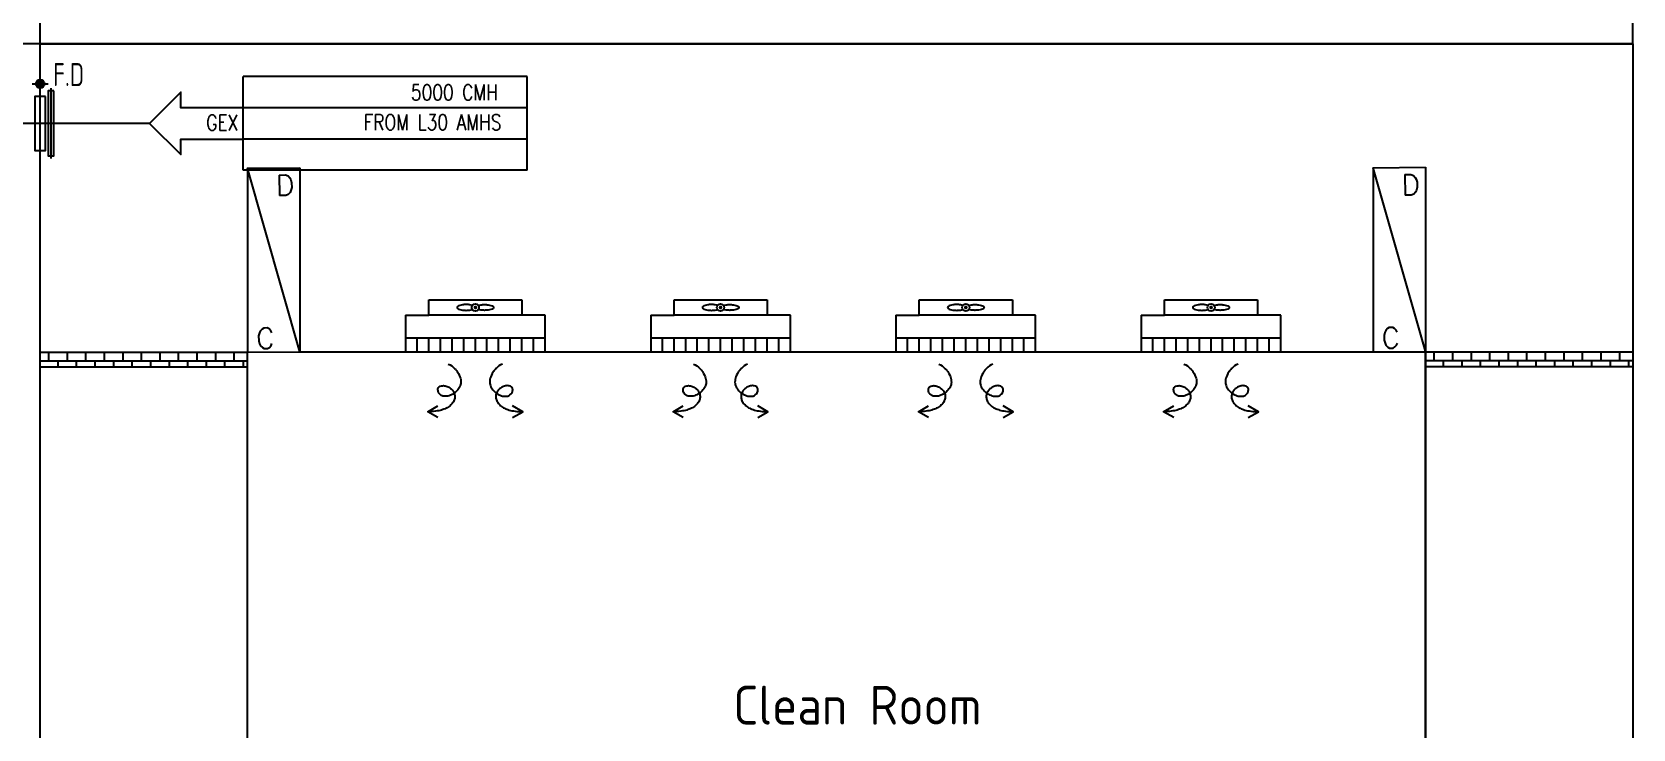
# Model space of a CAD drawing. Header units: millimetres. Extents: x 982 to 6910, y 152 to 8887.
# Drawn here: x 3341 to 6224, y 2520 to 3775 of the extents above; entities that cross this region are included whole.
import ezdxf
from ezdxf.enums import TextEntityAlignment as Align

# ---------------------------------------------------------------- set-up
doc = ezdxf.new("R2010")
doc.units = ezdxf.units.MM
doc.linetypes.add('CENTER', pattern=[2, 1.25, -0.25, 0.25, -0.25])
for name, color, linetype in [('A-DETL-01', 1, 'Continuous'), ('M-CEQPM-MAU', 22, 'Continuous'), ('M-EQPM-TXT', 4, 'Continuous'), ('M-FM-LINE3', 3, 'Continuous'), ('M-HVAC-CMDUCT', 150, 'Continuous'), ('U-EX-TXT', 4, 'Continuous'), ('X-F10A-PID-F0-00-MAMEX-001$0$DRAWING CONNECTOR', 3, 'Continuous'), ('X-F10A-PID-F0-00-MAMEX-001$0$M-_DUCTAME-_E-', 40, 'Continuous')]:
    doc.layers.add(name, color=color, linetype=linetype)
doc.styles.add('AA-TXT', font='isocp.shx', dxfattribs={"bigfont": 'chineset.shx'})
doc.styles.add('STDTEXT', font='simplex.shx', dxfattribs={"bigfont": 'china.shx'})
doc.styles.add('X-F10A-PID-F0-00-MAMEX-001$0$ROMANS', font='romans.shx', dxfattribs={"width": 0.8})

# ---------------------------------------------------------------- blocks, each defined once
blk = doc.blocks.new('X-F10A-PID-F0-00-MAMEX-001$0$Textblock')
for p, q in [((0, 15), (45.5, 15)), ((0, 15), (0, 0)), ((45.5, 15), (45.5, 0)), ((0, 10), (45.5, 10)), ((0, 5), (45.5, 5)), ((0, 0), (45.5, 0))]:
    blk.add_line(p, q)
at = {"style": 'X-F10A-PID-F0-00-MAMEX-001$0$ROMANS', "width": 0.8}
for tag, p in [('X', (2.29, 11.06)), ('LINE2', (2.29, 6.06)), ('LINE3', (2.29, 1.06))]:
    blk.add_attdef(tag, p, '', height=2.5, dxfattribs=at)
blk = doc.blocks.new('X-F10A-PID-F0-00-MAMEX-001$0$PFEILEIN')
at = {"flags": 128}
blk.add_lwpolyline([(15, -2.5), (25, -2.5), (25, -5), (30, 0), (25, 5), (25, 2.5), (15, 2.5)], close=True, dxfattribs=at)
at = {"style": 'X-F10A-PID-F0-00-MAMEX-001$0$ROMANS', "width": 0.8}
blk.add_attdef('MEDIUM', text='', height=2.5, dxfattribs=at).set_placement((15.5, 0), align=Align.MIDDLE_LEFT)

msp = doc.modelspace()

# ---------------------------------------------------------------- hatches: boundary and pattern name
at = {"layer": 'M-CEQPM-MAU'}
h = msp.add_hatch(dxfattribs=at)
h.set_pattern_fill('AR-B88', color=252, scale=0.164336)
h.set_pattern_definition([(360, (-668615.027, -1389476.495), (2e-14, 33.39309756), []), (90, (-668615.027, -1389476.495), (-16.69654878, 33.39309756), [33.39309756, -33.39309756])])
h.paths.add_polyline_path([(3728.9, 3198.3), (3355, 3198.3), (3355, 3171.9), (3728.9, 3171.9)])
h = msp.add_hatch(dxfattribs=at)
h.set_pattern_fill('AR-B88', color=252, scale=0.164336)
h.set_pattern_definition([(360, (-666119.545, -1389475.635), (2e-14, 33.39309756), []), (90, (-666119.545, -1389475.635), (-16.69654878, 33.39309756), [33.39309756, -33.39309756])])
h.paths.add_polyline_path([(6224.4, 3199.2), (5850.5, 3199.2), (5850.5, 3172.8), (6224.4, 3172.8)])
at = {"layer": 'M-FM-LINE3', "linetype": 'Continuous'}
h = msp.add_hatch(color=256, dxfattribs=at)
edge = h.paths.add_edge_path()
edge.add_arc((3355.3, 3681.4), 7.8, 0, 360)

# ---------------------------------------------------------------- linework, layer by layer
at = {"color": 252}
for points in [[(3355, 3198.3), (3728.9, 3198.3)], [(5850.5, 3199.2), (6224.4, 3199.2)], [(5850.5, 3172.8), (6224.4, 3172.8)], [(3355, 3171.9), (3728.9, 3171.9)]]:
    msp.add_lwpolyline(points, dxfattribs=at)
at = {"layer": 'A-DETL-01', "color": 252, "linetype": 'Continuous'}
for p, q in [((3355, 3753.7), (3355, 493.3)), ((3355, 3753.7), (3355, 1334.6)), ((6224.4, 3753.7), (6224.4, 493.3)), ((5850.5, 3199.2), (5850.5, 1675))]:
    msp.add_line(p, q, dxfattribs=at)
at = {"layer": 'A-DETL-01', "color": 252}
msp.add_lwpolyline([(3355, 3753.7), (6224.4, 3753.7), (6224.4, 5713.2), (3355, 5713.2)], close=True, dxfattribs=at)
at = {"layer": 'M-CEQPM-MAU', "color": 252}
for p, q in [((3728.9, 3529.8), (3728.9, 3198.3)), ((5756.1, 3530.6), (5756.1, 3199.2)), ((3728.9, 3198.3), (3823.2, 3199.2))]:
    msp.add_line(p, q, dxfattribs=at)
at = {"layer": 'M-CEQPM-MAU', "color": 252, "ltscale": 0.1}
for p, q in [((4055.4, 3264.9), (4055.4, 3292.9)), ((4055.4, 3292.9), (4223, 3292.9)), ((4223, 3292.9), (4223, 3264.9)), ((4497.1, 3264.9), (4497.1, 3292.9)), ((4497.1, 3292.9), (4664.7, 3292.9)), ((4664.7, 3292.9), (4664.7, 3264.9)), ((4938.8, 3264.9), (4938.8, 3292.9)), ((4938.8, 3292.9), (5106.5, 3292.9)), ((5106.5, 3292.9), (5106.5, 3264.9)), ((5380.5, 3264.9), (5380.5, 3292.9)), ((5380.5, 3292.9), (5548.2, 3292.9)), ((5548.2, 3292.9), (5548.2, 3264.9)), ((4013.5, 3264.9), (4055.4, 3264.9)), ((4013.5, 3264.9), (4013.5, 3199.2)), ((4223, 3264.9), (4055.4, 3264.9)), ((4264.9, 3264.9), (4223, 3264.9)), ((4264.9, 3199.2), (4264.9, 3264.9)), ((4455.2, 3264.9), (4497.1, 3264.9)), ((4455.2, 3264.9), (4455.2, 3199.2)), ((4664.7, 3264.9), (4497.1, 3264.9)), ((4706.6, 3264.9), (4664.7, 3264.9)), ((4706.6, 3199.2), (4706.6, 3264.9)), ((4896.9, 3264.9), (4938.8, 3264.9)), ((4896.9, 3264.9), (4896.9, 3199.2)), ((5106.5, 3264.9), (4938.8, 3264.9)), ((5148.4, 3264.9), (5106.5, 3264.9)), ((5148.4, 3199.2), (5148.4, 3264.9)), ((5338.6, 3264.9), (5380.5, 3264.9)), ((5338.6, 3264.9), (5338.6, 3199.2)), ((5548.2, 3264.9), (5380.5, 3264.9)), ((5590.1, 3264.9), (5548.2, 3264.9)), ((5590.1, 3199.2), (5590.1, 3264.9)), ((4013.5, 3223.9), (4264.9, 3223.9)), ((4034.5, 3199.2), (4034.5, 3223.9)), ((4055.4, 3199.2), (4055.4, 3223.9)), ((4076.4, 3199.2), (4076.4, 3223.9)), ((4097.3, 3199.2), (4097.3, 3223.9)), ((4118.3, 3199.2), (4118.3, 3223.9)), ((4139.2, 3199.2), (4139.2, 3223.9)), ((4160.2, 3199.2), (4160.2, 3223.9)), ((4181.1, 3199.2), (4181.1, 3223.9)), ((4202.1, 3199.2), (4202.1, 3223.9)), ((4223, 3199.2), (4223, 3223.9)), ((4244, 3199.2), (4244, 3223.9)), ((4455.2, 3223.9), (4706.6, 3223.9)), ((4476.2, 3199.2), (4476.2, 3223.9)), ((4497.1, 3199.2), (4497.1, 3223.9)), ((4518.1, 3199.2), (4518.1, 3223.9)), ((4539, 3199.2), (4539, 3223.9)), ((4560, 3199.2), (4560, 3223.9)), ((4580.9, 3199.2), (4580.9, 3223.9)), ((4601.9, 3199.2), (4601.9, 3223.9)), ((4622.8, 3199.2), (4622.8, 3223.9)), ((4643.8, 3199.2), (4643.8, 3223.9)), ((4664.7, 3199.2), (4664.7, 3223.9)), ((4685.7, 3199.2), (4685.7, 3223.9)), ((4896.9, 3223.9), (5148.4, 3223.9)), ((4917.9, 3199.2), (4917.9, 3223.9)), ((4938.8, 3199.2), (4938.8, 3223.9)), ((4959.8, 3199.2), (4959.8, 3223.9)), ((4980.7, 3199.2), (4980.7, 3223.9)), ((5001.7, 3199.2), (5001.7, 3223.9)), ((5022.6, 3199.2), (5022.6, 3223.9)), ((5043.6, 3199.2), (5043.6, 3223.9)), ((5064.5, 3199.2), (5064.5, 3223.9)), ((5085.5, 3199.2), (5085.5, 3223.9)), ((5106.5, 3199.2), (5106.5, 3223.9)), ((5127.4, 3199.2), (5127.4, 3223.9)), ((5338.6, 3223.9), (5590.1, 3223.9)), ((5359.6, 3199.2), (5359.6, 3223.9)), ((5380.5, 3199.2), (5380.5, 3223.9)), ((5401.5, 3199.2), (5401.5, 3223.9)), ((5422.4, 3199.2), (5422.4, 3223.9)), ((5443.4, 3199.2), (5443.4, 3223.9)), ((5464.4, 3199.2), (5464.4, 3223.9)), ((5485.3, 3199.2), (5485.3, 3223.9)), ((5506.3, 3199.2), (5506.3, 3223.9)), ((5527.2, 3199.2), (5527.2, 3223.9)), ((5548.2, 3199.2), (5548.2, 3223.9)), ((5569.1, 3199.2), (5569.1, 3223.9)), ((3728.9, 1674.1), (3728.9, 3198.3)), ((3823.2, 3199.2), (5850.5, 3199.2)), ((4013.5, 3199.2), (4264.9, 3199.2)), ((4455.2, 3199.2), (4706.6, 3199.2)), ((4896.9, 3199.2), (5148.4, 3199.2)), ((5338.6, 3199.2), (5590.1, 3199.2)), ((5850.5, 1675), (5850.5, 3199.2))]:
    msp.add_line(p, q, dxfattribs=at)
at = {"layer": 'M-CEQPM-MAU', "color": 252}
msp.add_lwpolyline([(6224.4, 3753.7), (1383.5, 3753.7)], dxfattribs=at)
for points in [[(3823.2, 3530.6), (3823.2, 3199.2), (3728.9, 3529.8)], [(5850.5, 3531.5), (5850.5, 3200.1), (5756.1, 3530.6)]]:
    msp.add_lwpolyline(points, close=True, dxfattribs=at)
at = {"layer": 'M-CEQPM-MAU', "color": 252, "ltscale": 0.1}
for points in [[(4133.9, 3282.7, 0.03966), (4129.5, 3283.7, 0.032614), (4122.7, 3284.1, 0.032614), (4116, 3283.7, 0.044087), (4111.2, 3282.6, 0.086721), (4107.1, 3280.5, 0.233651), (4106.4, 3278.9, 0.233651), (4107.1, 3277.3, 0.086721), (4111.2, 3275.2, 0.044087), (4116, 3274.2, 0.032614), (4122.7, 3273.7, 0.032614), (4129.5, 3274.2, 0.03966), (4133.9, 3275.1)], [(4144.6, 3282.7, -0.03966), (4149, 3283.7, -0.032614), (4155.7, 3284.1, -0.032614), (4162.4, 3283.7, -0.044087), (4167.3, 3282.6, -0.086721), (4171.3, 3280.5, -0.233651), (4172.1, 3278.9, -0.233651), (4171.3, 3277.3, -0.086721), (4167.3, 3275.2, -0.044087), (4162.4, 3274.2, -0.032614), (4155.7, 3273.7, -0.032614), (4149, 3274.2, -0.03966), (4144.6, 3275.1)], [(4575.6, 3282.7, 0.03966), (4571.2, 3283.7, 0.032614), (4564.5, 3284.1, 0.032614), (4557.7, 3283.7, 0.044087), (4552.9, 3282.6, 0.086721), (4548.8, 3280.5, 0.233651), (4548.1, 3278.9, 0.233651), (4548.8, 3277.3, 0.086721), (4552.9, 3275.2, 0.044087), (4557.7, 3274.2, 0.032614), (4564.5, 3273.7, 0.032614), (4571.2, 3274.2, 0.03966), (4575.6, 3275.1)], [(4586.3, 3282.7, -0.03966), (4590.7, 3283.7, -0.032614), (4597.4, 3284.1, -0.032614), (4604.1, 3283.7, -0.044087), (4609, 3282.6, -0.086721), (4613, 3280.5, -0.233651), (4613.8, 3278.9, -0.233651), (4613, 3277.3, -0.086721), (4609, 3275.2, -0.044087), (4604.1, 3274.2, -0.032614), (4597.4, 3273.7, -0.032614), (4590.7, 3274.2, -0.03966), (4586.3, 3275.1)], [(5017.3, 3282.7, 0.03966), (5012.9, 3283.7, 0.032614), (5006.2, 3284.1, 0.032614), (4999.4, 3283.7, 0.044087), (4994.6, 3282.6, 0.086721), (4990.6, 3280.5, 0.233651), (4989.8, 3278.9, 0.233651), (4990.6, 3277.3, 0.086721), (4994.6, 3275.2, 0.044087), (4999.4, 3274.2, 0.032614), (5006.2, 3273.7, 0.032614), (5012.9, 3274.2, 0.03966), (5017.3, 3275.1)], [(5028, 3282.7, -0.03966), (5032.4, 3283.7, -0.032614), (5039.1, 3284.1, -0.032614), (5045.8, 3283.7, -0.044087), (5050.7, 3282.6, -0.086721), (5054.7, 3280.5, -0.233651), (5055.5, 3278.9, -0.233651), (5054.7, 3277.3, -0.086721), (5050.7, 3275.2, -0.044087), (5045.8, 3274.2, -0.032614), (5039.1, 3273.7, -0.032614), (5032.4, 3274.2, -0.03966), (5028, 3275.1)], [(5459, 3282.7, 0.03966), (5454.6, 3283.7, 0.032614), (5447.9, 3284.1, 0.032614), (5441.2, 3283.7, 0.044087), (5436.3, 3282.6, 0.086721), (5432.3, 3280.5, 0.233651), (5431.5, 3278.9, 0.233651), (5432.3, 3277.3, 0.086721), (5436.3, 3275.2, 0.044087), (5441.2, 3274.2, 0.032614), (5447.9, 3273.7, 0.032614), (5454.6, 3274.2, 0.03966), (5459, 3275.1)], [(5469.7, 3282.7, -0.03966), (5474.1, 3283.7, -0.032614), (5480.8, 3284.1, -0.032614), (5487.5, 3283.7, -0.044087), (5492.4, 3282.6, -0.086721), (5496.4, 3280.5, -0.233651), (5497.2, 3278.9, -0.233651), (5496.4, 3277.3, -0.086721), (5492.4, 3275.2, -0.044087), (5487.5, 3274.2, -0.032614), (5480.8, 3273.7, -0.032614), (5474.1, 3274.2, -0.03966), (5469.7, 3275.1)]]:
    msp.add_lwpolyline(points, format="xyb", dxfattribs=at)
at = {"layer": 'M-CEQPM-MAU', "color": 252, "ltscale": 0.1, "const_width": 3.29}
for points in [[(4140.9, 3278.9, -1), (4137.6, 3278.9, -1)], [(4582.6, 3278.9, -1), (4579.3, 3278.9, -1)], [(5024.3, 3278.9, -1), (5021, 3278.9, -1)], [(5466, 3278.9, -1), (5462.7, 3278.9, -1)]]:
    msp.add_lwpolyline(points, format="xyb", close=True, dxfattribs=at)
at = {"layer": 'M-CEQPM-MAU', "color": 252, "ltscale": 0.1}
for centre in [(4139.2, 3278.9), (4580.9, 3278.9), (5022.6, 3278.9), (5464.4, 3278.9)]:
    msp.add_circle(centre, 6.57, dxfattribs=at)
at = {"layer": 'M-FM-LINE3', "linetype": 'CENTER'}
for p, q in [((3355.3, 3542), (3355.3, 3696)), ((3340.7, 3681.4), (3369.9, 3681.4))]:
    msp.add_line(p, q, dxfattribs=at)
at = {"layer": 'M-FM-LINE3'}
msp.add_line((3374.8, 3673.6), (3374.8, 3546.9), dxfattribs=at)
for points in [[(3379.7, 3668.7), (3369.9, 3668.7), (3369.9, 3551.8), (3379.7, 3551.8)], [(3365, 3659), (3345.5, 3659), (3345.5, 3561.5), (3365, 3561.5)]]:
    msp.add_lwpolyline(points, close=True, dxfattribs=at)
msp.add_circle((3355.3, 3681.4), 7.8, dxfattribs=at)
at = {"layer": 'M-HVAC-CMDUCT', "color": 252, "ltscale": 0.1}
for points in [[(4090.5, 3176.7, -0.140241), (4101.6, 3169.2, -0.038232), (4105.6, 3165), (4106.7, 3163.4), (4108.6, 3160.1), (4110.3, 3157.1), (4111.4, 3154.2), (4112.2, 3151.6), (4112.8, 3149), (4113.1, 3146.7), (4113.1, 3144.4), (4113, 3142.2), (4112.6, 3140.1), (4112, 3138.1), (4111.2, 3136.1), (4110.1, 3134.2), (4108.9, 3132.3), (4107.5, 3130.4), (4105.9, 3128.7), (4104.2, 3127), (4102.4, 3125.4), (4100.4, 3124), (4098.4, 3122.7), (4096.3, 3121.6), (4094.2, 3120.7), (4092.1, 3120), (4089.9, 3119.4), (4087.9, 3119.1), (4085.9, 3118.9), (4084, 3118.9), (4082.2, 3119.1), (4080.6, 3119.4), (4079.2, 3119.9), (4077.9, 3120.6), (4076.7, 3121.3, -0.282011), (4071.8, 3130.9, -0.222152), (4074, 3136.1, -0.123311), (4078.3, 3137.9), (4079.9, 3138), (4081.6, 3138.1), (4083.4, 3138), (4085.1, 3137.7), (4086.8, 3137.3), (4088.4, 3136.7), (4090, 3136), (4091.5, 3135.1), (4093, 3134.2), (4094.4, 3133.2), (4095.6, 3132.1), (4096.8, 3131), (4097.9, 3129.8), (4098.9, 3128.5), (4099.7, 3127.3), (4100.5, 3126), (4101.1, 3124.6), (4101.5, 3123.2), (4101.9, 3121.8), (4102.1, 3120.3), (4102.2, 3118.7), (4102.2, 3117.1), (4102, 3115.5), (4101.6, 3113.9), (4101.2, 3112.3), (4100.5, 3110.7), (4099.7, 3109.1), (4098.8, 3107.6), (4097.7, 3106.1), (4096.5, 3104.7), (4095.1, 3103.3), (4093.6, 3102), (4092, 3100.7), (4090.3, 3099.5), (4088.5, 3098.4), (4086.6, 3097.4), (4084.7, 3096.5), (4082.7, 3095.6), (4080.5, 3094.9), (4078.2, 3094.2), (4075.8, 3093.6), (4073.2, 3093), (4070.4, 3092.6), (4067.4, 3092.2), (4064.1, 3091.8), (4060.7, 3091.5), (4057.3, 3091.3), (4053.8, 3091.1)], [(4187.9, 3176.7, 0.140241), (4176.7, 3169.2, 0.038232), (4172.8, 3165), (4171.7, 3163.4), (4169.7, 3160.1), (4168.1, 3157.1), (4166.9, 3154.2), (4166.1, 3151.6), (4165.6, 3149), (4165.3, 3146.7), (4165.2, 3144.4), (4165.4, 3142.2), (4165.8, 3140.1), (4166.4, 3138.1), (4167.2, 3136.1), (4168.2, 3134.2), (4169.4, 3132.3), (4170.9, 3130.4), (4172.4, 3128.7), (4174.2, 3127), (4176, 3125.4), (4177.9, 3124), (4180, 3122.7), (4182, 3121.6), (4184.2, 3120.7), (4186.3, 3120), (4188.4, 3119.4), (4190.5, 3119.1), (4192.5, 3118.9), (4194.4, 3118.9), (4196.1, 3119.1), (4197.7, 3119.4), (4199.2, 3119.9), (4200.4, 3120.6), (4201.6, 3121.3, 0.282011), (4206.5, 3130.9, 0.222152), (4204.3, 3136.1, 0.123311), (4200, 3137.9), (4198.4, 3138), (4196.7, 3138.1), (4195, 3138), (4193.3, 3137.7), (4191.6, 3137.3), (4189.9, 3136.7), (4188.3, 3136), (4186.8, 3135.1), (4185.4, 3134.2), (4184, 3133.2), (4182.7, 3132.1), (4181.5, 3131), (4180.4, 3129.8), (4179.5, 3128.5), (4178.6, 3127.3), (4177.9, 3126), (4177.3, 3124.6), (4176.8, 3123.2), (4176.4, 3121.8), (4176.2, 3120.3), (4176.1, 3118.7), (4176.2, 3117.1), (4176.4, 3115.5), (4176.7, 3113.9), (4177.2, 3112.3), (4177.8, 3110.7), (4178.6, 3109.1), (4179.5, 3107.6), (4180.6, 3106.1), (4181.9, 3104.7), (4183.2, 3103.3), (4184.7, 3102), (4186.3, 3100.7), (4188, 3099.5), (4189.8, 3098.4), (4191.7, 3097.4), (4193.7, 3096.5), (4195.7, 3095.6), (4197.8, 3094.9), (4200.1, 3094.2), (4202.6, 3093.6), (4205.2, 3093), (4208, 3092.6), (4211, 3092.2), (4214.2, 3091.8), (4217.6, 3091.5), (4221.1, 3091.3), (4224.6, 3091.1)], [(4532.2, 3176.7, -0.140241), (4543.4, 3169.2, -0.038232), (4547.3, 3165), (4548.4, 3163.4), (4550.4, 3160.1), (4552, 3157.1), (4553.1, 3154.2), (4553.9, 3151.6), (4554.5, 3149), (4554.8, 3146.7), (4554.8, 3144.4), (4554.7, 3142.2), (4554.3, 3140.1), (4553.7, 3138.1), (4552.9, 3136.1), (4551.8, 3134.2), (4550.6, 3132.3), (4549.2, 3130.4), (4547.6, 3128.7), (4545.9, 3127), (4544.1, 3125.4), (4542.1, 3124), (4540.1, 3122.7), (4538, 3121.6), (4535.9, 3120.7), (4533.8, 3120), (4531.7, 3119.4), (4529.6, 3119.1), (4527.6, 3118.9), (4525.7, 3118.9), (4523.9, 3119.1), (4522.3, 3119.4), (4520.9, 3119.9), (4519.6, 3120.6), (4518.4, 3121.3, -0.282011), (4513.5, 3130.9, -0.222152), (4515.7, 3136.1, -0.123311), (4520, 3137.9), (4521.6, 3138), (4523.3, 3138.1), (4525.1, 3138), (4526.8, 3137.7), (4528.5, 3137.3), (4530.1, 3136.7), (4531.7, 3136), (4533.3, 3135.1), (4534.7, 3134.2), (4536.1, 3133.2), (4537.4, 3132.1), (4538.5, 3131), (4539.6, 3129.8), (4540.6, 3128.5), (4541.4, 3127.3), (4542.2, 3126), (4542.8, 3124.6), (4543.3, 3123.2), (4543.6, 3121.8), (4543.8, 3120.3), (4543.9, 3118.7), (4543.9, 3117.1), (4543.7, 3115.5), (4543.3, 3113.9), (4542.9, 3112.3), (4542.2, 3110.7), (4541.5, 3109.1), (4540.5, 3107.6), (4539.4, 3106.1), (4538.2, 3104.7), (4536.8, 3103.3), (4535.3, 3102), (4533.7, 3100.7), (4532, 3099.5), (4530.2, 3098.4), (4528.4, 3097.4), (4526.4, 3096.5), (4524.4, 3095.6), (4522.2, 3094.9), (4519.9, 3094.2), (4517.5, 3093.6), (4514.9, 3093), (4512.1, 3092.6), (4509.1, 3092.2), (4505.8, 3091.8), (4502.4, 3091.5), (4499, 3091.3), (4495.5, 3091.1)], [(4629.6, 3176.7, 0.140241), (4618.4, 3169.2, 0.038232), (4614.5, 3165), (4613.4, 3163.4), (4611.4, 3160.1), (4609.8, 3157.1), (4608.7, 3154.2), (4607.9, 3151.6), (4607.3, 3149), (4607, 3146.7), (4606.9, 3144.4), (4607.1, 3142.2), (4607.5, 3140.1), (4608.1, 3138.1), (4608.9, 3136.1), (4609.9, 3134.2), (4611.2, 3132.3), (4612.6, 3130.4), (4614.1, 3128.7), (4615.9, 3127), (4617.7, 3125.4), (4619.7, 3124), (4621.7, 3122.7), (4623.8, 3121.6), (4625.9, 3120.7), (4628, 3120), (4630.1, 3119.4), (4632.2, 3119.1), (4634.2, 3118.9), (4636.1, 3118.9), (4637.8, 3119.1), (4639.5, 3119.4), (4640.9, 3119.9), (4642.1, 3120.6), (4643.3, 3121.3, 0.282011), (4648.2, 3130.9, 0.222152), (4646, 3136.1, 0.123311), (4641.7, 3137.9), (4640.1, 3138), (4638.4, 3138.1), (4636.7, 3138), (4635, 3137.7), (4633.3, 3137.3), (4631.6, 3136.7), (4630.1, 3136), (4628.5, 3135.1), (4627.1, 3134.2), (4625.7, 3133.2), (4624.4, 3132.1), (4623.2, 3131), (4622.2, 3129.8), (4621.2, 3128.5), (4620.3, 3127.3), (4619.6, 3126), (4619, 3124.6), (4618.5, 3123.2), (4618.2, 3121.8), (4617.9, 3120.3), (4617.8, 3118.7), (4617.9, 3117.1), (4618.1, 3115.5), (4618.4, 3113.9), (4618.9, 3112.3), (4619.5, 3110.7), (4620.3, 3109.1), (4621.3, 3107.6), (4622.4, 3106.1), (4623.6, 3104.7), (4625, 3103.3), (4626.4, 3102), (4628, 3100.7), (4629.8, 3099.5), (4631.5, 3098.4), (4633.4, 3097.4), (4635.4, 3096.5), (4637.4, 3095.6), (4639.6, 3094.9), (4641.8, 3094.2), (4644.3, 3093.6), (4646.9, 3093), (4649.7, 3092.6), (4652.7, 3092.2), (4655.9, 3091.8), (4659.3, 3091.5), (4662.8, 3091.3), (4666.3, 3091.1)], [(4973.9, 3176.7, -0.140241), (4985.1, 3169.2, -0.038232), (4989, 3165), (4990.1, 3163.4), (4992.1, 3160.1), (4993.7, 3157.1), (4994.8, 3154.2), (4995.6, 3151.6), (4996.2, 3149), (4996.5, 3146.7), (4996.6, 3144.4), (4996.4, 3142.2), (4996, 3140.1), (4995.4, 3138.1), (4994.6, 3136.1), (4993.6, 3134.2), (4992.3, 3132.3), (4990.9, 3130.4), (4989.3, 3128.7), (4987.6, 3127), (4985.8, 3125.4), (4983.8, 3124), (4981.8, 3122.7), (4979.7, 3121.6), (4977.6, 3120.7), (4975.5, 3120), (4973.4, 3119.4), (4971.3, 3119.1), (4969.3, 3118.9), (4967.4, 3118.9), (4965.6, 3119.1), (4964, 3119.4), (4962.6, 3119.9), (4961.3, 3120.6), (4960.1, 3121.3, -0.282011), (4955.2, 3130.9, -0.222152), (4957.5, 3136.1, -0.123311), (4961.8, 3137.9), (4963.4, 3138), (4965, 3138.1), (4966.8, 3138), (4968.5, 3137.7), (4970.2, 3137.3), (4971.8, 3136.7), (4973.4, 3136), (4975, 3135.1), (4976.4, 3134.2), (4977.8, 3133.2), (4979.1, 3132.1), (4980.3, 3131), (4981.3, 3129.8), (4982.3, 3128.5), (4983.1, 3127.3), (4983.9, 3126), (4984.5, 3124.6), (4985, 3123.2), (4985.3, 3121.8), (4985.6, 3120.3), (4985.6, 3118.7), (4985.6, 3117.1), (4985.4, 3115.5), (4985.1, 3113.9), (4984.6, 3112.3), (4983.9, 3110.7), (4983.2, 3109.1), (4982.2, 3107.6), (4981.1, 3106.1), (4979.9, 3104.7), (4978.5, 3103.3), (4977, 3102), (4975.4, 3100.7), (4973.7, 3099.5), (4971.9, 3098.4), (4970.1, 3097.4), (4968.1, 3096.5), (4966.1, 3095.6), (4963.9, 3094.9), (4961.7, 3094.2), (4959.2, 3093.6), (4956.6, 3093), (4953.8, 3092.6), (4950.8, 3092.2), (4947.5, 3091.8), (4944.1, 3091.5), (4940.7, 3091.3), (4937.2, 3091.1)], [(5071.3, 3176.7, 0.140241), (5060.1, 3169.2, 0.038232), (5056.2, 3165), (5055.1, 3163.4), (5053.1, 3160.1), (5051.5, 3157.1), (5050.4, 3154.2), (5049.6, 3151.6), (5049, 3149), (5048.7, 3146.7), (5048.6, 3144.4), (5048.8, 3142.2), (5049.2, 3140.1), (5049.8, 3138.1), (5050.6, 3136.1), (5051.6, 3134.2), (5052.9, 3132.3), (5054.3, 3130.4), (5055.9, 3128.7), (5057.6, 3127), (5059.4, 3125.4), (5061.4, 3124), (5063.4, 3122.7), (5065.5, 3121.6), (5067.6, 3120.7), (5069.7, 3120), (5071.8, 3119.4), (5073.9, 3119.1), (5075.9, 3118.9), (5077.8, 3118.9), (5079.6, 3119.1), (5081.2, 3119.4), (5082.6, 3119.9), (5083.9, 3120.6), (5085.1, 3121.3, 0.282011), (5090, 3130.9, 0.222152), (5087.7, 3136.1, 0.123311), (5083.4, 3137.9), (5081.8, 3138), (5080.2, 3138.1), (5078.4, 3138), (5076.7, 3137.7), (5075, 3137.3), (5073.4, 3136.7), (5071.8, 3136), (5070.2, 3135.1), (5068.8, 3134.2), (5067.4, 3133.2), (5066.1, 3132.1), (5064.9, 3131), (5063.9, 3129.8), (5062.9, 3128.5), (5062.1, 3127.3), (5061.3, 3126), (5060.7, 3124.6), (5060.2, 3123.2), (5059.9, 3121.8), (5059.6, 3120.3), (5059.6, 3118.7), (5059.6, 3117.1), (5059.8, 3115.5), (5060.1, 3113.9), (5060.6, 3112.3), (5061.3, 3110.7), (5062, 3109.1), (5063, 3107.6), (5064.1, 3106.1), (5065.3, 3104.7), (5066.7, 3103.3), (5068.2, 3102), (5069.8, 3100.7), (5071.5, 3099.5), (5073.3, 3098.4), (5075.1, 3097.4), (5077.1, 3096.5), (5079.1, 3095.6), (5081.3, 3094.9), (5083.5, 3094.2), (5086, 3093.6), (5088.6, 3093), (5091.4, 3092.6), (5094.4, 3092.2), (5097.7, 3091.8), (5101.1, 3091.5), (5104.5, 3091.3), (5108, 3091.1)], [(5415.6, 3176.7, -0.140241), (5426.8, 3169.2, -0.038232), (5430.7, 3165), (5431.8, 3163.4), (5433.8, 3160.1), (5435.4, 3157.1), (5436.5, 3154.2), (5437.3, 3151.6), (5437.9, 3149), (5438.2, 3146.7), (5438.3, 3144.4), (5438.1, 3142.2), (5437.7, 3140.1), (5437.1, 3138.1), (5436.3, 3136.1), (5435.3, 3134.2), (5434, 3132.3), (5432.6, 3130.4), (5431.1, 3128.7), (5429.3, 3127), (5427.5, 3125.4), (5425.5, 3124), (5423.5, 3122.7), (5421.4, 3121.6), (5419.3, 3120.7), (5417.2, 3120), (5415.1, 3119.4), (5413, 3119.1), (5411, 3118.9), (5409.1, 3118.9), (5407.4, 3119.1), (5405.7, 3119.4), (5404.3, 3119.9), (5403.1, 3120.6), (5401.9, 3121.3, -0.282011), (5397, 3130.9, -0.222152), (5399.2, 3136.1, -0.123311), (5403.5, 3137.9), (5405.1, 3138), (5406.8, 3138.1), (5408.5, 3138), (5410.2, 3137.7), (5411.9, 3137.3), (5413.6, 3136.7), (5415.2, 3136), (5416.7, 3135.1), (5418.1, 3134.2), (5419.5, 3133.2), (5420.8, 3132.1), (5422, 3131), (5423, 3129.8), (5424, 3128.5), (5424.9, 3127.3), (5425.6, 3126), (5426.2, 3124.6), (5426.7, 3123.2), (5427, 3121.8), (5427.3, 3120.3), (5427.4, 3118.7), (5427.3, 3117.1), (5427.1, 3115.5), (5426.8, 3113.9), (5426.3, 3112.3), (5425.7, 3110.7), (5424.9, 3109.1), (5423.9, 3107.6), (5422.9, 3106.1), (5421.6, 3104.7), (5420.2, 3103.3), (5418.8, 3102), (5417.2, 3100.7), (5415.4, 3099.5), (5413.7, 3098.4), (5411.8, 3097.4), (5409.8, 3096.5), (5407.8, 3095.6), (5405.6, 3094.9), (5403.4, 3094.2), (5400.9, 3093.6), (5398.3, 3093), (5395.5, 3092.6), (5392.5, 3092.2), (5389.3, 3091.8), (5385.9, 3091.5), (5382.4, 3091.3), (5378.9, 3091.1)], [(5513, 3176.7, 0.140241), (5501.8, 3169.2, 0.038232), (5497.9, 3165), (5496.8, 3163.4), (5494.8, 3160.1), (5493.2, 3157.1), (5492.1, 3154.2), (5491.3, 3151.6), (5490.7, 3149), (5490.4, 3146.7), (5490.4, 3144.4), (5490.5, 3142.2), (5490.9, 3140.1), (5491.5, 3138.1), (5492.3, 3136.1), (5493.4, 3134.2), (5494.6, 3132.3), (5496, 3130.4), (5497.6, 3128.7), (5499.3, 3127), (5501.1, 3125.4), (5503.1, 3124), (5505.1, 3122.7), (5507.2, 3121.6), (5509.3, 3120.7), (5511.4, 3120), (5513.5, 3119.4), (5515.6, 3119.1), (5517.6, 3118.9), (5519.5, 3118.9), (5521.3, 3119.1), (5522.9, 3119.4), (5524.3, 3119.9), (5525.6, 3120.6), (5526.8, 3121.3, 0.282011), (5531.7, 3130.9, 0.222152), (5529.5, 3136.1, 0.123311), (5525.2, 3137.9), (5523.6, 3138), (5521.9, 3138.1), (5520.1, 3138), (5518.4, 3137.7), (5516.7, 3137.3), (5515.1, 3136.7), (5513.5, 3136), (5511.9, 3135.1), (5510.5, 3134.2), (5509.1, 3133.2), (5507.8, 3132.1), (5506.7, 3131), (5505.6, 3129.8), (5504.6, 3128.5), (5503.8, 3127.3), (5503, 3126), (5502.4, 3124.6), (5501.9, 3123.2), (5501.6, 3121.8), (5501.4, 3120.3), (5501.3, 3118.7), (5501.3, 3117.1), (5501.5, 3115.5), (5501.9, 3113.9), (5502.3, 3112.3), (5503, 3110.7), (5503.7, 3109.1), (5504.7, 3107.6), (5505.8, 3106.1), (5507, 3104.7), (5508.4, 3103.3), (5509.9, 3102), (5511.5, 3100.7), (5513.2, 3099.5), (5515, 3098.4), (5516.8, 3097.4), (5518.8, 3096.5), (5520.8, 3095.6), (5523, 3094.9), (5525.3, 3094.2), (5527.7, 3093.6), (5530.3, 3093), (5533.1, 3092.6), (5536.1, 3092.2), (5539.4, 3091.8), (5542.8, 3091.5), (5546.2, 3091.3), (5549.7, 3091.1)]]:
    msp.add_lwpolyline(points, format="xyb", dxfattribs=at)
for points in [[(4071.9, 3080.6), (4053.8, 3091.1), (4071.9, 3101.5)], [(4206.4, 3080.6), (4224.6, 3091.1), (4206.4, 3101.5)], [(4513.7, 3080.6), (4495.5, 3091.1), (4513.7, 3101.5)], [(4648.1, 3080.6), (4666.3, 3091.1), (4648.1, 3101.5)], [(4955.4, 3080.6), (4937.2, 3091.1), (4955.4, 3101.5)], [(5089.8, 3080.6), (5108, 3091.1), (5089.8, 3101.5)], [(5397.1, 3080.6), (5378.9, 3091.1), (5397.1, 3101.5)], [(5531.5, 3080.6), (5549.7, 3091.1), (5531.5, 3101.5)]]:
    msp.add_lwpolyline(points, dxfattribs=at)
at = {"layer": 'X-F10A-PID-F0-00-MAMEX-001$0$M-_DUCTAME-_E-'}
msp.add_lwpolyline([(3552.6, 3610.2), (2929.6, 3610.2)], dxfattribs=at)

# ---------------------------------------------------------------- block references
at = {"layer": 'X-F10A-PID-F0-00-MAMEX-001$0$DRAWING CONNECTOR', "color": 3}
ref = msp.add_blockref('X-F10A-PID-F0-00-MAMEX-001$0$Textblock', (4232.3, 3694.5), dxfattribs=dict(at, xscale=11.23489343212888, yscale=11.23489343212888, zscale=11.23489343212888, rotation=180))
ref.add_attrib('LINE3', '5000 CMH', (4023.1, 3652.1), dxfattribs={"layer": '0', "color": 0, "height": 28.09, "style": 'X-F10A-PID-F0-00-MAMEX-001$0$ROMANS', "width": 0.8})
ref.add_attrib('LINE2', 'FROM L30 AMHS', (3938, 3598.3), dxfattribs={"layer": '0', "color": 0, "height": 28.087, "style": 'X-F10A-PID-F0-00-MAMEX-001$0$ROMANS', "width": 0.8})
ref = msp.add_blockref('X-F10A-PID-F0-00-MAMEX-001$0$PFEILEIN', (3889.6, 3610.2), dxfattribs=dict(at, xscale=11.23489343212888, yscale=11.23489343212888, zscale=11.23489343212888, rotation=180))
ref.add_attrib('MEDIUM', 'GEX', dxfattribs={"layer": '0', "color": 0, "height": 28.09, "style": 'X-F10A-PID-F0-00-MAMEX-001$0$ROMANS', "width": 0.8}).set_placement((3654.6, 3611.7), align=Align.MIDDLE_LEFT)

# ---------------------------------------------------------------- texts
at = {"layer": 'M-CEQPM-MAU', "color": 252, "style": 'STDTEXT'}
for s, p in [('D', (5823.8, 3499.8)), ('D', (3796.5, 3498.9)), ('C', (3760.8, 3223.4)), ('C', (5788, 3224.3))]:
    msp.add_text(s, height=37, rotation=1, dxfattribs=at).set_placement(p, align=Align.MIDDLE)
at = {"layer": 'M-EQPM-TXT', "color": 3, "style": 'AA-TXT'}
msp.add_text('Clean Room', height=70, dxfattribs=at).set_placement((4603.9, 2527.7))
at = {"layer": 'U-EX-TXT', "style": 'AA-TXT', "width": 0.8}
msp.add_text('F.D', height=41.33, dxfattribs=at).set_placement((3406.5, 3698.2), align=Align.MIDDLE_CENTER)

doc.saveas('drawing.dxf')
